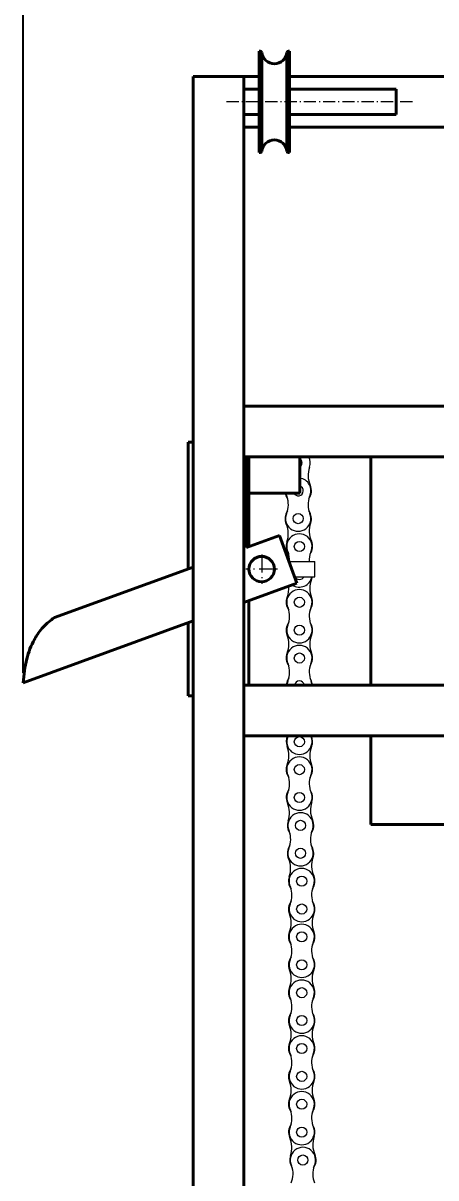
# Model space of a CAD drawing. Header units: millimetres. Extents: x -535 to 3636, y 24 to 870.
# Drawn here: x 1671.8 to 1712.5, y 604.3 to 718.1 of the extents above; entities that cross this region are included whole.
import ezdxf

# ---------------------------------------------------------------- set-up
doc = ezdxf.new("R2010")
doc.units = ezdxf.units.MM
doc.header["$PDMODE"] = 1
doc.header["$PDSIZE"] = -1
doc.linetypes.add('ACAD_ISO10W100', pattern=[18, 12, -3, 0, -3])
doc.styles.get("Standard").update_dxf_attribs({"font": 'times_0.ttf'})
doc.dimstyles.new('ISO-25', dxfattribs={"dimtxt": 2.5, "dimasz": 2.5, "dimexe": 1.25, "dimexo": 0.625, "dimtad": 1, "dimtxsty": 'Standard', "dimcen": 2.5, "dimadec": 0, "dimazin": 0, "dimtfac": 1, "dimtmove": 0, "dimatfit": 3, "dimfxl": 1, "dimarcsym": 0})

# ---------------------------------------------------------------- blocks, each defined once
blk = doc.blocks.new('*D5')
at = {"color": 0, "lineweight": -2}
for p, q in [((1671.8, 654.07), (1671.8, 739.39)), ((1803.55, 641.24), (1803.55, 739.39)), ((1675.1, 738.39), (1800.24, 738.39))]:
    blk.add_line(p, q, dxfattribs=at)
at = {"color": 0, "lineweight": 15}
for points in [[(1675.1, 738.94), (1675.1, 737.84), (1671.8, 738.39)], [(1800.24, 738.94), (1800.24, 737.84), (1803.55, 738.39)]]:
    blk.add_solid(points, dxfattribs=at)
at = {"layer": 'Defpoints', "color": 0, "lineweight": 15}
for p in [(1803.55, 738.39), (1671.8, 653.07), (1803.55, 640.24)]:
    blk.add_point(p, dxfattribs=at)
at = {"color": 0, "lineweight": 15, "insert": (1737.67, 741.7), "char_height": 3.5, "attachment_point": 5}
blk.add_mtext('280', dxfattribs=at)

msp = doc.modelspace()

# ---------------------------------------------------------------- linework, layer by layer
at = {"color": 7, "linetype": 'Continuous', "lineweight": 40}
for p, q in [((1695.1544, 715.3553), (1695.0463, 715.3553)), ((1695.0463, 705.3553), (1695.0463, 715.3553)), ((1698.0463, 715.3553), (1697.9383, 715.3553)), ((1698.0463, 705.3553), (1698.0463, 715.3553)), ((1688.5463, 588.9556), (1688.5463, 712.8553)), ((1693.5463, 712.8553), (1688.5463, 712.8553)), ((1693.5463, 680.3553), (1693.5463, 712.8553)), ((1695.0463, 712.8553), (1693.5463, 712.8553)), ((1739.8323, 712.8553), (1698.0463, 712.8553)), ((1695.0463, 711.6053), (1693.5463, 711.6053)), ((1708.5463, 711.6053), (1698.0463, 711.6053)), ((1708.5463, 711.6053), (1708.5463, 709.1053)), ((1693.5463, 709.1053), (1695.0463, 709.1053)), ((1698.0463, 709.1053), (1708.5463, 709.1053)), ((1695.0463, 707.8553), (1693.5463, 707.8553)), ((1744.5732, 707.8553), (1698.0463, 707.8553)), ((1695.0463, 705.3553), (1695.1544, 705.3553)), ((1697.9383, 705.3553), (1698.0463, 705.3553)), ((1713.5463, 680.3553), (1693.5463, 680.3553)), ((1693.5463, 680.3553), (1693.5463, 675.3553)), ((1688.0463, 676.7849), (1688.0463, 664.3066)), ((1688.0463, 676.7849), (1688.5463, 676.7849)), ((1693.5463, 652.8553), (1693.5463, 675.3553)), ((1713.5463, 675.3553), (1693.5463, 675.3553)), ((1693.7963, 675.3553), (1693.7963, 666.3994)), ((1694.0463, 675.3553), (1694.0463, 671.7849)), ((1699.0463, 675.3553), (1699.0463, 671.7849)), ((1706.0463, 652.8553), (1706.0463, 675.3553)), ((1694.0463, 671.7849), (1699.0463, 671.7849)), ((1694.0463, 671.7849), (1694.0463, 666.4904)), ((1693.7963, 666.3994), (1697.0581, 667.5866)), ((1698.7682, 662.8881), (1697.0581, 667.5866)), ((1674.8763, 659.5131), (1688.5463, 664.4886)), ((1698.7682, 662.8881), (1693.5463, 660.9876)), ((1694.0463, 661.1695), (1694.0463, 652.8553)), ((1688.5463, 659.1677), (1671.7963, 653.0712)), ((1688.0463, 658.9857), (1688.0463, 651.7849)), ((1693.5463, 652.8553), (1693.5463, 647.8553)), ((1713.5463, 652.8553), (1693.5463, 652.8553)), ((1688.0463, 651.7849), (1688.5463, 651.7849)), ((1693.5463, 588.9556), (1693.5463, 647.8553)), ((1713.5463, 647.8553), (1693.5463, 647.8553)), ((1706.0463, 639.1053), (1706.0463, 647.8553)), ((1706.0463, 639.1053), (1721.0463, 639.1053))]:
    msp.add_line(p, q, dxfattribs=at)
at = {"color": 8, "linetype": 'Continuous', "lineweight": 40}
for p, q in [((1695.1544, 705.3553), (1695.1544, 715.3553)), ((1695.3035, 705.4893), (1695.3035, 715.2214)), ((1697.7892, 705.4893), (1697.7892, 715.2214)), ((1697.9383, 705.3553), (1697.9383, 715.3553))]:
    msp.add_line(p, q, dxfattribs=at)
at = {"color": 5, "linetype": 'ACAD_ISO10W100', "lineweight": 15, "ltscale": 0.1}
msp.add_line((1710.1432, 710.3553), (1691.6873, 710.3553), dxfattribs=at)
at = {"color": 7, "linetype": 'Continuous', "lineweight": 20}
for p, q in [((1697.6648, 671.7849), (1697.7809, 671.4413)), ((1697.9868, 665.0349), (1700.5463, 665.0349)), ((1700.5463, 663.5349), (1700.5463, 665.0349)), ((1698.5328, 663.5349), (1700.5463, 663.5349)), ((1700.2154, 663.2751), (1700.29, 663.5349)), ((1697.8594, 653.2503), (1697.7634, 652.8553)), ((1700.2563, 652.8553), (1700.1603, 653.2503)), ((1697.901, 647.8553), (1697.8594, 647.7503)), ((1700.1603, 647.7503), (1700.1187, 647.8553))]:
    msp.add_line(p, q, dxfattribs=at)
at = {"color": 5, "linetype": 'ACAD_ISO10W100', "lineweight": 15, "ltscale": 0.15}
for p, q in [((1695.2963, 665.7346), (1695.2963, 662.8353)), ((1696.8545, 664.2849), (1693.7382, 664.2849))]:
    msp.add_line(p, q, dxfattribs=at)
at = {"color": 7, "linetype": 'Continuous', "lineweight": 20, "flags": 128}
for points in [[(1697.614, 671.7849), (1697.7185, 671.4551), (1697.8455, 671.2413)], [(1697.9548, 653.521), (1697.8116, 653.2656), (1697.7132, 652.8553)], [(1700.3064, 652.8553), (1700.2081, 653.2656), (1700.0649, 653.521)]]:
    msp.add_lwpolyline(points, dxfattribs=at)
at = {"color": 7, "linetype": 'Continuous', "lineweight": 20}
for centre in [(1698.8945, 669.259), (1699.0098, 666.5115), (1699.0098, 661.0115), (1699.0098, 658.2615), (1699.0098, 655.5115), (1699.0098, 647.2615), (1699.0098, 644.5115), (1699.0098, 641.7615), (1699.1251, 639.0139), (1699.1251, 636.2639), (1699.2404, 633.5163), (1699.2404, 630.7663), (1699.2404, 628.0163), (1699.2404, 625.2663), (1699.2404, 622.5163), (1699.2404, 619.7663), (1699.2404, 617.0163), (1699.2404, 614.2663), (1699.2404, 611.5163), (1699.2404, 608.7663), (1699.3557, 606.0187)]:
    msp.add_circle(centre, 0.5, dxfattribs=at)
at = {"color": 7, "linetype": 'Continuous', "lineweight": 40}
msp.add_circle((1695.2963, 664.2849), 1.25, dxfattribs=at)
for centre, radius, start, end in [((1695.1544, 715.2053), 0.15, 6.15064, 90), ((1696.5463, 715.3553), 1.25, 186.15064, 353.84936), ((1697.9383, 715.2053), 0.15, 90, 173.84936), ((1696.5463, 705.3553), 1.25, 6.15064, 173.84936), ((1695.1544, 705.5053), 0.15, 270, 353.84936), ((1697.9383, 705.5053), 0.15, 186.15064, 270)]:
    msp.add_arc(centre, radius, start, end, dxfattribs=at)
at = {"color": 7, "linetype": 'Continuous', "lineweight": 20}
for centre, radius, start, end in [((1698.7792, 674.7566), 1.3, 340.431153, 27.422352), ((1698.7792, 674.7566), 0.5, 302.288967, 57.711033), ((1702.242, 673.5257), 2.375, 160.431153, 204.374685), ((1698.8945, 672.009), 1.25, 332.984782, 83.024934), ((1698.8945, 672.009), 0.5, 206.628595, 72.326434), ((1698.8945, 672.009), 1.3, 323.801119, 24.374685), ((1695.6426, 670.6407), 2.2833, 336.98112, 20.524828), ((1702.1465, 670.6407), 2.2833, 159.475172, 203.01888), ((1698.8945, 669.259), 1.3, 144.250601, 204.374685), ((1698.8945, 669.259), 1.25, 156.98112, 23.01888), ((1698.8945, 669.259), 1.3, 340.431153, 35.749399), ((1695.5471, 667.7424), 2.375, 340.431153, 24.374685), ((1702.3573, 668.0281), 2.375, 160.431153, 204.374685), ((1699.0098, 666.5115), 1.25, 332.984782, 207.015218), ((1699.0098, 666.5115), 1.3, 160.431153, 216.198881), ((1699.0098, 666.5115), 1.3, 323.801119, 24.374685), ((1695.7579, 665.1431), 2.2833, 357.284593, 20.524828), ((1702.2618, 665.1431), 2.2833, 159.475172, 182.715407), ((1699.0098, 663.7615), 1.25, 236.185294, 349.55937), ((1699.0098, 663.7615), 0.5, 206.938989, 333.061011), ((1702.4179, 662.3865), 2.375, 158.028234, 201.971766), ((1699.0098, 661.0115), 1.25, 332.984782, 207.015218), ((1695.6018, 662.3865), 2.375, 338.028234, 5.078481), ((1699.0098, 661.0115), 1.3, 158.028234, 216.198881), ((1695.7579, 659.6431), 2.2833, 336.98112, 20.524828), ((1702.2618, 659.6431), 2.2833, 159.475172, 203.01888), ((1699.0098, 661.0115), 1.3, 323.801119, 21.971766), ((1699.0098, 658.2615), 1.3, 144.250601, 201.971766), ((1699.0098, 658.2615), 1.25, 156.98112, 23.01888), ((1699.0098, 658.2615), 1.3, 338.028234, 35.749399), ((1695.6018, 656.8865), 2.375, 338.028234, 21.971766), ((1702.4179, 656.8865), 2.375, 158.028234, 201.971766), ((1699.0098, 655.5115), 1.3, 158.028234, 216.198881), ((1699.0098, 655.5115), 1.25, 332.984782, 207.015218), ((1699.0098, 655.5115), 1.3, 323.801119, 21.971766), ((1695.7579, 654.1431), 2.2833, 336.98112, 20.524828), ((1702.2618, 654.1431), 2.2833, 159.475172, 203.01888), ((1699.0098, 652.7615), 0.5, 90, 169.178639), ((1699.0098, 652.7615), 0.5, 10.821361, 90), ((1699.0098, 647.2615), 1.3, 152.817518, 201.971766), ((1699.0098, 647.2615), 1.25, 156.98112, 23.01888), ((1695.6018, 645.8865), 2.375, 338.028234, 21.971766), ((1702.4179, 645.8865), 2.375, 158.028234, 201.971766), ((1699.0098, 647.2615), 1.3, 338.028234, 27.182482), ((1699.0098, 644.5115), 1.25, 332.984782, 207.015218), ((1699.0098, 644.5115), 1.3, 158.028234, 216.198881), ((1699.0098, 644.5115), 1.3, 323.801119, 21.971766), ((1695.7579, 643.1431), 2.2833, 336.98112, 20.524828), ((1702.2618, 643.1431), 2.2833, 159.475172, 203.01888), ((1699.0098, 641.7615), 1.3, 144.250601, 204.374685), ((1699.0098, 641.7615), 1.25, 156.98112, 23.01888), ((1699.0098, 641.7615), 1.3, 340.431153, 35.749399), ((1695.6624, 640.2448), 2.375, 340.431153, 24.374685), ((1702.4726, 640.5306), 2.375, 160.431153, 204.374685), ((1699.1251, 639.0139), 1.25, 332.984782, 207.015218), ((1699.1251, 639.0139), 1.3, 160.431153, 216.198881), ((1699.1251, 639.0139), 1.3, 323.801119, 24.374685), ((1695.8732, 637.6455), 2.2833, 336.98112, 20.524828), ((1702.3771, 637.6455), 2.2833, 159.475172, 203.01888), ((1699.1251, 636.2639), 1.3, 144.250601, 204.374685), ((1699.1251, 636.2639), 1.25, 156.98112, 23.01888), ((1699.1251, 636.2639), 1.3, 340.431153, 35.749399), ((1695.7777, 634.7472), 2.375, 340.431153, 24.374685), ((1702.5879, 635.033), 2.375, 160.431153, 204.374685), ((1699.2404, 633.5163), 1.25, 332.984782, 207.015218), ((1699.2404, 633.5163), 1.3, 160.431153, 216.198881), ((1699.2404, 633.5163), 1.3, 323.801119, 24.374685), ((1695.9885, 632.148), 2.2833, 336.98112, 20.524828), ((1702.4924, 632.148), 2.2833, 159.475172, 203.01888), ((1699.2404, 630.7663), 1.3, 144.250601, 201.971766), ((1699.2404, 630.7663), 1.25, 156.98112, 23.01888), ((1699.2404, 630.7663), 1.3, 338.028234, 35.749399), ((1695.8324, 629.3913), 2.375, 338.028234, 21.971766), ((1702.6485, 629.3913), 2.375, 158.028234, 201.971766), ((1699.2404, 628.0163), 1.25, 332.984782, 207.015218), ((1699.2404, 628.0163), 1.3, 158.028234, 216.198881), ((1695.9885, 626.648), 2.2833, 336.98112, 20.524828), ((1702.4924, 626.648), 2.2833, 159.475172, 203.01888), ((1699.2404, 628.0163), 1.3, 323.801119, 21.971766), ((1699.2404, 625.2663), 1.3, 144.250601, 201.971766), ((1699.2404, 625.2663), 1.25, 156.98112, 23.01888), ((1699.2404, 625.2663), 1.3, 338.028234, 35.749399), ((1695.8324, 623.8913), 2.375, 338.028234, 21.971766), ((1702.6485, 623.8913), 2.375, 158.028234, 201.971766), ((1699.2404, 622.5163), 1.3, 158.028234, 216.198881), ((1699.2404, 622.5163), 1.25, 332.984782, 207.015218), ((1699.2404, 622.5163), 1.3, 323.801119, 21.971766), ((1695.9885, 621.148), 2.2833, 336.98112, 20.524828), ((1702.4924, 621.148), 2.2833, 159.475172, 203.01888), ((1699.2404, 619.7663), 1.3, 144.250601, 201.971766), ((1699.2404, 619.7663), 1.25, 156.98112, 23.01888), ((1699.2404, 619.7663), 1.3, 338.028234, 35.749399), ((1695.8324, 618.3913), 2.375, 338.028234, 21.971766), ((1702.6485, 618.3913), 2.375, 158.028234, 201.971766), ((1699.2404, 617.0163), 1.3, 158.028234, 216.198881), ((1699.2404, 617.0163), 1.25, 332.984782, 207.015218), ((1699.2404, 617.0163), 1.3, 323.801119, 21.971766), ((1695.9885, 615.648), 2.2833, 336.98112, 20.524828), ((1702.4924, 615.648), 2.2833, 159.475172, 203.01888), ((1699.2404, 614.2663), 1.3, 144.250601, 201.971766), ((1699.2404, 614.2663), 1.3, 338.028234, 35.749399), ((1699.2404, 614.2663), 1.25, 156.98112, 23.01888), ((1695.8324, 612.8913), 2.375, 338.028234, 21.971766), ((1702.6485, 612.8913), 2.375, 158.028234, 201.971766), ((1699.2404, 611.5163), 1.25, 332.984782, 207.015218), ((1699.2404, 611.5163), 1.3, 158.028234, 216.198881), ((1699.2404, 611.5163), 1.3, 323.801119, 21.971766), ((1695.9885, 610.148), 2.2833, 336.98112, 20.524828), ((1702.4924, 610.148), 2.2833, 159.475172, 203.01888), ((1699.2404, 608.7663), 1.3, 144.250601, 204.374685), ((1699.2404, 608.7663), 1.25, 156.98112, 23.01888), ((1699.2404, 608.7663), 1.3, 340.431153, 35.749399), ((1695.893, 607.2496), 2.375, 340.431153, 24.374685), ((1702.7032, 607.5354), 2.375, 160.431153, 204.374685), ((1699.3557, 606.0187), 1.25, 332.984782, 207.015218), ((1699.3557, 606.0187), 1.3, 160.431153, 216.198881), ((1699.3557, 606.0187), 1.3, 323.801119, 24.374685), ((1696.1038, 604.6504), 2.2833, 336.98112, 20.524828), ((1702.6077, 604.6504), 2.2833, 159.475172, 203.01888)]:
    msp.add_arc(centre, radius, start, end, dxfattribs=at)
at = {"color": 7, "linetype": 'Continuous', "lineweight": 40}
msp.add_open_spline([(1671.7963, 653.0712), (1671.88, 653.8645), (1672.0361, 655.3459), (1672.7535, 657.2155), (1673.7085, 658.6135), (1674.49, 659.2155), (1674.8763, 659.5131)], degree=3, knots=[0, 0, 0, 0, 0.322422845, 0.602033259, 0.803284234, 1, 1, 1, 1], dxfattribs=at)

# ---------------------------------------------------------------- dimensions: what is measured, and where the dimension line sits
at = {"color": 1, "lineweight": 15}
dim = msp.add_linear_dim(base=(1803.5464, 738.3925), p1=(1671.7963, 653.0712), p2=(1803.5464, 640.2383), text='280', dimstyle='ISO-25', override={"dimtxt": 3.5, "dimasz": 3.302, "dimexe": 1, "dimexo": 1, "dimgap": 1.524, "dimtih": 1, "dimtoh": 1, "dimlfac": 5, "dimzin": 0, "dimadec": 2, "dimtzin": 0}, dxfattribs=at)
dim.commit()
dim.dimension.update_dxf_attribs({"geometry": '*D5', "text_midpoint": (1737.6713, 741.6968)})

doc.saveas('drawing.dxf')
